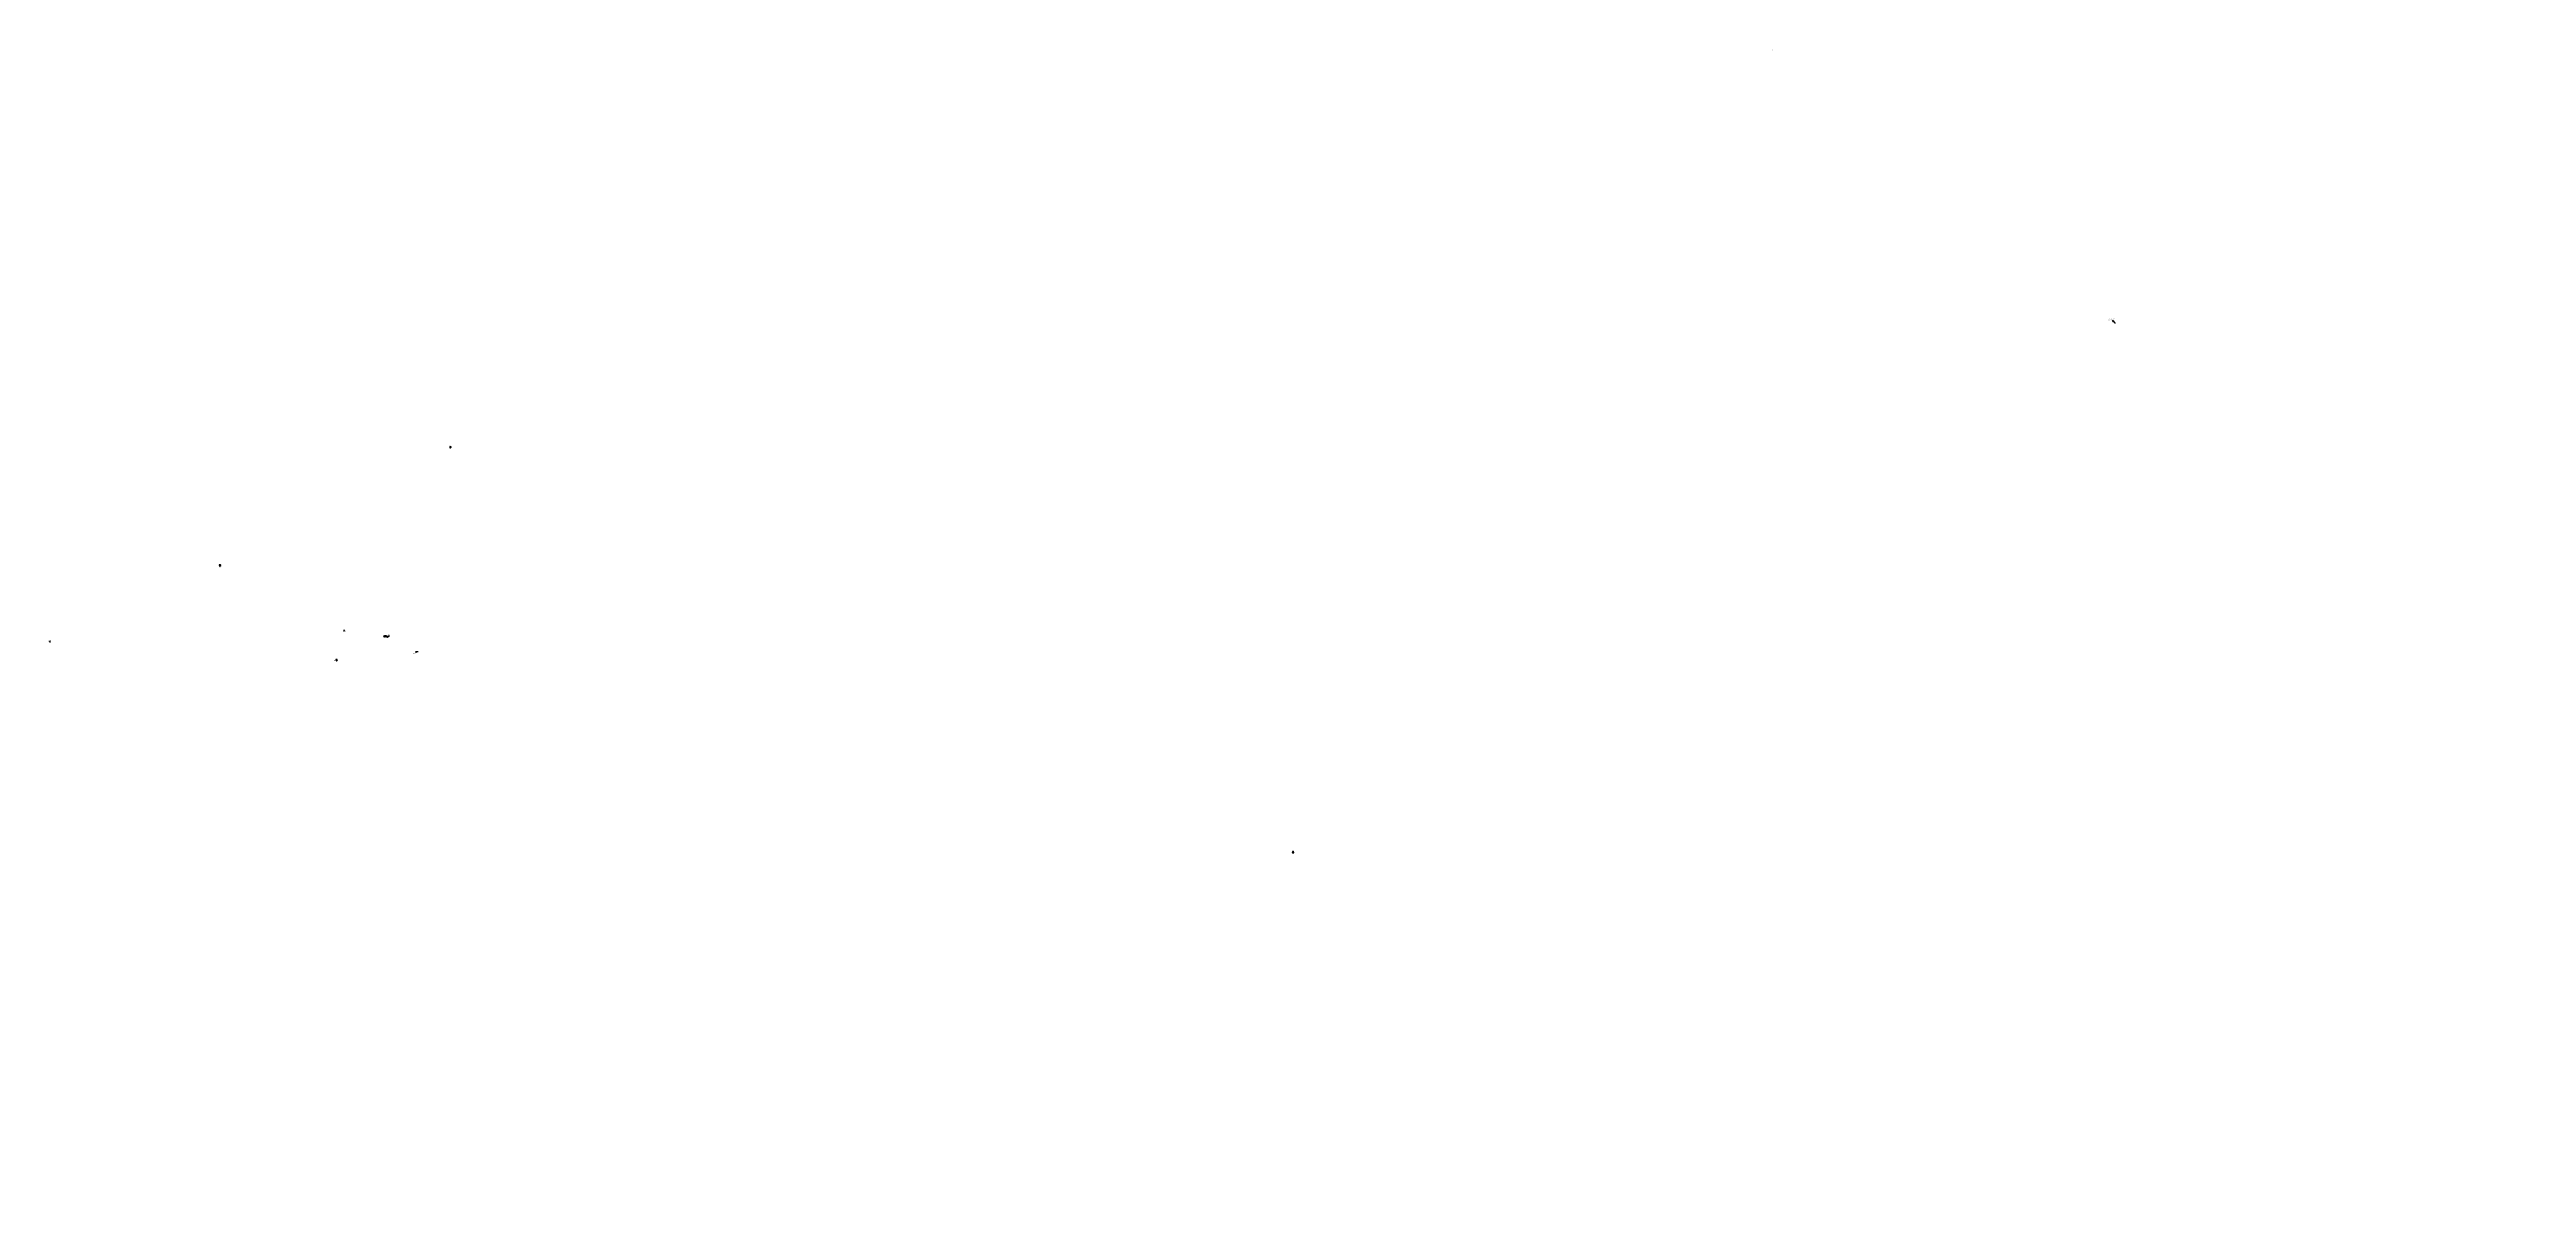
# Model space of a CAD drawing. Header units: millimetres. Extents: x -260 to 5539, y -1903 to 1459.
# Drawn here: x 4720.7 to 5028.4, y 1317.8 to 1458.8 of the extents above; entities that cross this region are included whole.
import ezdxf

# ---------------------------------------------------------------- set-up
doc = ezdxf.new("R2010")
doc.units = ezdxf.units.MM
doc.linetypes.add('HIDDEN2', pattern=[0.1875, 0.125, -0.0625])
for name, color, linetype in [('CABO-ILUM', 3, 'Continuous'), ('CABO.ILUMI.SOLO', 6, 'Continuous'), ('CHAMADA', 3, 'Continuous'), ('FIACAO', 1, 'Continuous'), ('PONTOS_ELETRICOS', 2, 'Continuous')]:
    doc.layers.add(name, color=color, linetype=linetype)
doc.layers.add('LEGENDA', color=7, linetype='Continuous', lineweight=0)
doc.styles.add('ARIAL', font='arial.ttf', dxfattribs={"height": 2})

# ---------------------------------------------------------------- blocks, each defined once
blk = doc.blocks.new('Tsobe')
at = {"layer": 'PONTOS_ELETRICOS'}
blk.add_hatch(color=256, dxfattribs=at).paths.add_polyline_path([(0.24, 0.04), (0.24, 0), (0.24, -0.04), (0.49, 0)])
blk.add_lwpolyline([(0.03, 0), (0.24, 0), (0.24, 0.04), (0.49, 0), (0.24, -0.04), (0.24, 0)], dxfattribs=at)
blk.add_circle((0, 0), 0.025, dxfattribs=at)
blk = doc.blocks.new('T_tm')
at = {"layer": 'PONTOS_ELETRICOS'}
blk.add_hatch(color=256, dxfattribs=at).paths.add_polyline_path([(0.18, -0.02, 0.284079), (0.19, 0), (0.01, 0), (0.01, -0.07, 0.557537), (0.04, -0.09)])
blk.add_line((0.19, 0), (0.01, 0), dxfattribs=at)
blk.add_lwpolyline([(0.01, -0.07), (0.01, 0.07, -0.557537), (0.04, 0.09), (0.18, 0.02, -0.618034), (0.18, -0.02), (0.04, -0.09, -0.557537)], format="xyb", close=True, dxfattribs=at)
blk = doc.blocks.new('*X17')
at = {"color": 0}
for p, q in [((341, 364), (344, 367)), ((341, 365), (343, 367)), ((341, 350), (348, 357)), ((341, 350), (348, 357)), ((342, 363), (347, 368)), ((342, 363), (347, 368)), ((342, 364), (346, 368)), ((342, 350), (349, 357)), ((342, 349), (349, 356)), ((343, 362), (349, 368)), ((343, 362), (348, 368)), ((343, 349), (350, 356)), ((343, 349), (350, 355)), ((344, 361), (350, 368)), ((344, 361), (351, 367)), ((344, 348), (350, 355)), ((345, 360), (352, 367)), ((345, 361), (351, 367)), ((345, 348), (351, 354)), ((345, 348), (351, 354)), ((346, 360), (352, 367)), ((346, 359), (353, 366)), ((346, 359), (353, 366)), ((346, 348), (352, 354)), ((347, 358), (354, 365)), ((347, 358), (354, 365)), ((347, 348), (352, 353)), ((348, 348), (353, 353)), ((349, 348), (353, 352)), ((350, 348), (354, 352)), ((351, 349), (354, 351)), ((353, 350), (354, 351))]:
    blk.add_line(p, q, dxfattribs=at)
blk = doc.blocks.new('*U19', base_point=(4833, -1517))
for p, q in [((4843, -1517), (4833, -1517)), ((4860, -1524), (4846, -1510)), ((4860, -1510), (4846, -1524))]:
    blk.add_line(p, q)
blk.add_circle((4853, -1517), 10)
blk.add_blockref('*X17', (4505, -1875))
blk = doc.blocks.new('*U18', base_point=(4833, -1417))
for p, q in [((4843, -1417), (4833, -1417)), ((4843, -1425), (4843, -1409))]:
    blk.add_line(p, q)
blk.add_trace([(4843, -1417), (4863, -1427), (4863, -1407)])
blk = doc.blocks.new('f_fr')
at = {"layer": 'FIACAO', "color": 4}
for points in [[(-0.04, -0.15), (-0.04, 0.15)], [(0.04, 0), (0.04, 0.15)]]:
    blk.add_lwpolyline(points, dxfattribs=at)
blk = doc.blocks.new('f_nr')
at = {"layer": 'FIACAO', "color": 4}
for points in [[(-0.04, 0), (-0.04, 0.15)], [(0.04, -0.15), (0.04, 0.15), (0.14, 0.15)]]:
    blk.add_lwpolyline(points, dxfattribs=at)
blk = doc.blocks.new('f_r')
at = {"layer": 'FIACAO', "color": 4}
blk.add_lwpolyline([(0, 0), (0, 0.15)], dxfattribs=at)

msp = doc.modelspace()

# ---------------------------------------------------------------- linework, layer by layer
at = {"layer": 'CABO.ILUMI.SOLO', "color": 3, "linetype": 'HIDDEN2', "ltscale": 3}
msp.add_lwpolyline([(4762.34, 1385.97), (4762.36, 1386.01), (4762.53, 1386.01), (4762.55, 1385.97)], dxfattribs=at)
at = {"layer": 'PONTOS_ELETRICOS'}
for p, q in [((4770.46, 1409.4), (4770.64, 1409.4)), ((4770.56, 1409.45), (4770.56, 1409.35)), ((4762.28, 1385.88), (4762.39, 1385.88)), ((4762.34, 1385.97), (4762.34, 1385.8)), ((4762.5, 1385.88), (4762.6, 1385.88)), ((4762.55, 1385.97), (4762.55, 1385.8))]:
    msp.add_line(p, q, dxfattribs=at)
for points in [[(4770.46, 1409.47), (4770.46, 1409.33, 0.557537), (4770.49, 1409.31), (4770.63, 1409.38, 0.618034), (4770.63, 1409.42), (4770.49, 1409.49, 0.557537)], [(4762.27, 1385.97), (4762.41, 1385.97, -0.557537), (4762.42, 1385.95), (4762.36, 1385.81, -0.618034), (4762.32, 1385.81), (4762.25, 1385.95, -0.557537)], [(4762.48, 1385.97), (4762.62, 1385.97, -0.557537), (4762.64, 1385.95), (4762.57, 1385.81, -0.618034), (4762.53, 1385.81), (4762.46, 1385.95, -0.557537)]]:
    msp.add_lwpolyline(points, format="xyb", close=True, dxfattribs=at)

# ---------------------------------------------------------------- block references
at = {"layer": 'CABO-ILUM', "xscale": 0.6999999999998181, "yscale": 0.6999999999998181, "zscale": 0.6999999999998181}
for name, p in [('f_nr', (4720.77, 1385.24)), ('f_fr', (4757.36, 1386.6)), ('f_fr', (4766.32, 1383.93)), ('f_r', (4766.48, 1383.93))]:
    msp.add_blockref(name, p, dxfattribs=at)
at = {"layer": 'CABO.ILUMI.SOLO', "xscale": -1}
for p, rotation in [((4741.91, 1394.77), 90), ((4756.39, 1383.03), 90), ((4875.21, 1359), 270)]:
    msp.add_blockref('T_tm', p, dxfattribs=dict(at, rotation=rotation))
at = {"layer": 'CHAMADA', "rotation": 132.943281664456}
msp.add_blockref('Tsobe', (4977.33, 1424.83), dxfattribs=at)
at = {"layer": 'LEGENDA', "rotation": 90}
for name, p, xscale, yscale, zscale in [('*U19', (4762.72, 1385.97), -0.007258489351443131, 0.007258489350988384, 0.007258489350839919), ('*U18', (4762.9, 1386.06), -0.008871495856510592, 0.008871495856055844, 0.008871495855855756)]:
    msp.add_blockref(name, p, dxfattribs=dict(at, xscale=xscale, yscale=yscale, zscale=zscale))

# ---------------------------------------------------------------- texts
at = {"layer": 'LEGENDA', "style": 'ARIAL'}
for s, p in [('5', (4934.77, 1458.71)), ('TUB. SOBE P/', (4976.54, 1425.27)), ('MURO', (4976.54, 1425.15)), ('4', (4742.03, 1394.59)), ('1ih', (4757.36, 1386.51)), ('3', (4762.41, 1385.84)), ('300W', (4756.02, 1382.83)), ('5', (4756.52, 1382.85)), ('1a/a.1', (4765.86, 1383.76)), ('1q', (4766.32, 1383.85)), ('1f', (5028.34, 1317.8))]:
    msp.add_text(s, height=0.0832, dxfattribs=at).set_placement(p)
msp.add_text('2', height=0.0832, rotation=270, dxfattribs=at).set_placement((4770.58, 1409.33))

doc.saveas('drawing.dxf')
